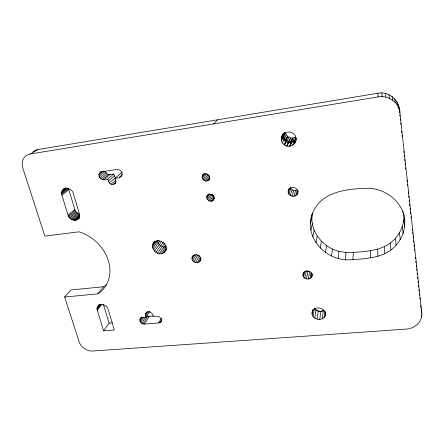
<?xml version="1.0" encoding="UTF-8"?>
<svg xmlns="http://www.w3.org/2000/svg" width="444" height="444" viewBox="0 0 444 444"><rect width="100%" height="100%" fill="white"/><g stroke="black" fill="none" stroke-linecap="round" stroke-linejoin="round"><path stroke-width="0.67" d="M106.682 284.404A37.335 30.819 39.7 0 1 103.596 286.741L70.979 289.954L64.619 297.042L79.154 341.874A11.655 9.213 33.5 0 0 92.752 351.021L405.971 329.132C414.213 328.799 422.738 321.989 421.8 313.159L399.911 112.626C399.95 101.138 389.627 90.826 377.883 93.24L37.907 149.55A12.993 10.817 50.5 0 0 32.845 152.098M281.435 139.904C280.275 128.66 298.174 129.914 295.854 140.848C294.655 145.682 288.4 147.824 284.421 144.894C279.198 141.664 282.939 138.14 283.172 133.916M283.672 133.511C282.351 139.927 291.541 144.422 295.798 139.399M298.085 191.825C297.402 199.828 284.648 195.737 288.961 188.828M297.696 193.096C299.156 187.379 289.743 185.02 288.306 190.709M302.975 275.441C302.253 269.913 311.3 269.414 312.104 274.575C312.792 280.081 303.807 280.564 302.975 275.441L303.668 272.105M325.68 312.138C326.901 323.088 308.924 320.768 312.448 310.617M312.115 214.03C303.435 239.122 328.205 262.965 352.925 259.579L353.319 252.414C368.115 251.393 384.998 250.338 395.449 238.245C401.332 231.518 404.634 222.577 403.79 213.62M325.263 315.518C327.089 308.058 314.602 304.817 312.232 311.949M345.388 259.651L345.959 252.503L353.319 252.414M284.21 144.672L285.753 141.275C283.605 139.694 282.539 136.774 283.083 134.16L281.485 137.44M288.6 141.192L288.478 142.641C285.958 141.847 283.611 139.871 283.139 137.174L281.546 140.498M338.206 258.419L338.944 251.315C322.333 247.325 308.835 230.269 312.532 212.909M331.518 256.016L332.412 248.973M324.148 317.477L324.914 311.366M79.099 218.215C75.885 222.283 69.264 219.736 68.082 215.162L61.91 195.055C60.861 192.158 62.615 189.116 65.285 187.845M322.239 318.881L323.304 310.722L323.976 310.35M319.741 319.536L320.862 311.372L323.304 310.722M317.083 319.275L318.259 311.122L315.995 310.067L314.763 308.98M325.48 252.547L326.518 245.582M314.763 318.198L315.995 310.067L314.485 308.563M153.485 243.268C158.774 235.858 171.206 246.414 164.136 252.542C157.343 257.687 148.024 246.681 155.1 241.136M313.026 316.472L314.191 309.052M312.11 314.258L312.865 309.557M283.1 136.43L283.022 136.88L284.693 132.59M97.02 308.386C97.802 302.242 107.065 304.118 108.108 309.246L114.33 329.986L103.574 330.83L97.047 309.29L97.02 308.386L100.283 304.184M320.235 248.118L321.395 241.253M292.618 145.221L295.937 137.107L292.457 138.14L291.875 141.497L289.893 146.198M311.266 277.605L311.999 273.571M312.021 276.207L312.382 274.198M309.968 278.621L311.089 272.555M315.945 242.835L317.21 236.08M308.247 279.11L309.662 271.689L307.875 271.545L306.31 270.818L304.817 278.21M306.421 278.954L307.875 271.545M312.776 236.802L314.124 230.17M303.613 277.006L304.717 271.645M310.894 230.109L312.293 223.615M283.81 136.68L285.453 133.239L287.407 136.275L286.535 140.232L284.421 144.894M310.489 223.188L311.899 216.833M352.925 259.579C368.065 258.563 385.353 257.559 396.092 245.227C402.78 237.756 405.999 227.445 404.395 217.516M287.085 146.087L288.578 142.668L291.336 142.774L292.457 138.14L290.631 137.962L287.407 136.275L285.803 139.771M287.407 136.275L285.964 141.492M296.925 194.666L298.096 190.831M295.576 195.826L297.363 190.06C294.86 191.447 291.203 190.248 290.432 187.39M293.789 196.42L295.615 190.643M291.88 196.304L293.75 190.532M107.726 179.115L109.324 182.972L115.285 177.8L113.731 174.026L107.726 179.115C102.309 182.162 95.01 175.63 101.365 171.484M290.198 195.532L292.113 189.777M288.927 194.233L290.876 188.506M288.245 192.524L289.555 188.728M311.56 216.522C318.487 191.353 347.169 188.644 369.008 188.234C386.097 189.089 402.658 201.909 404.656 219.458M294.45 143.556L295.815 140.165L292.874 142.308M294.677 143.351L296.037 139.965M283.616 135.204L284.626 132.706M295.704 140.054L296.414 138.306M161.955 319.963L160.933 321.75L159.99 322.56L158.663 322.932L144.439 324.076C142.069 324.203 139.649 322.2 139.882 319.724L141.031 317.51M209.757 178.566C207.026 184.754 198.435 177.689 203.89 173.671M140.343 318.603L141.264 317.793L142.568 317.416L146.12 317.121L145.571 314.113L146.037 312.981C148.657 310.056 153.247 313.053 153.258 316.528C156.41 315.523 161.71 316.356 161.416 320.624L160.933 321.75M292.796 141.381L294.267 137.851M208.996 179.626C211.572 175.846 205.35 171.451 202.703 175.225M290.193 146.093L291.63 142.668L292.307 142.563M214.219 198.801C211.966 204.684 203.363 198.696 208.031 194.483M289.599 146.187L291.048 142.757L289.133 141.386L290.631 137.962L286.979 146.065M290.953 141.675L292.457 138.14M213.486 199.939C216.028 196.22 209.884 191.952 207.27 195.604M192.013 257.592C193.284 252.458 201.548 255.006 200.56 259.901C199.267 265.001 191.059 262.465 192.013 257.592L193.34 255.344M286.835 145.998L288.334 142.574L286.263 141.63L284.726 145.033M287.335 140.842L288.911 137.324M282.484 142.874L286.23 134.882M281.424 140.199L284.931 132.961M282.928 136.003L284.576 132.595M281.507 137.34L283.106 134.066M282.523 135.131L283.189 133.749M199.955 261.277L200.904 259.568M198.812 262.282L201.049 258.291M197.241 262.77L200.46 257.065M195.527 262.626L199.423 255.788M159.99 322.56L161.355 320.174M158.663 322.932L161.416 318.159M193.978 261.91L197.913 255.084L198.918 255.55M192.768 260.728L196.398 254.495M192.058 259.196L194.711 254.684M109.324 182.972L111.105 184.204L113.148 184.454L114.907 183.655L115.906 182.012L115.335 177.994L121.184 172.916L122.433 172.727M144.439 324.076L149.178 316.344L153.169 316.011M142.99 323.926L147.763 316.2L149.178 316.344M146.12 317.121L149.761 311.255M141.669 323.304L145.782 316.694M145.654 315.445L148.213 311.355M145.571 314.113L147.036 311.782M140.615 322.311L143.712 317.366M139.971 321.045L142.391 317.21M139.882 319.724L141.614 316.994M212.51 200.849L214.352 197.991M211.166 201.31L214.136 196.736M209.701 201.215L213.447 195.499L211.499 194.244M208.391 200.605L212.165 194.905M207.37 199.589L210.789 194.478M206.776 198.252L209.829 193.728M206.754 196.836L208.663 194.022M164.136 252.542L166.428 249.251M165.629 250.816L166.389 249.722M162.704 253.363L166.156 248.418M161.044 253.774L166.456 246.081M159.274 253.746L165.501 244.966M103.574 330.83L109.069 323.115L112.365 322.844M157.515 253.28L164.569 243.423M208.008 180.564L209.923 177.916M155.883 252.408L163.386 242.041M206.654 181.047L209.74 176.801M295.815 140.165L294.017 141.803M154.484 251.193L161.644 241.408M205.178 180.958L209.069 175.658L206.765 174.048L202.814 179.309M153.419 249.717L159.818 241.048M203.852 180.347L207.775 175.064M152.753 248.068L158.38 240.52M152.536 246.37L156.571 240.998M152.786 244.733L155.206 241.525M202.214 177.944L205.783 173.232M202.181 176.49L204.168 173.887M97.247 310.201L101.72 304.406M97.047 309.29L100.71 304.556M97.169 307.526L99.206 304.9M97.48 306.726L99.106 304.634M64.619 297.042L97.847 293.861L103.596 286.741M78.105 219.103L79.543 216.689L79.643 214.685L73.354 193.423C72.272 189.322 66.683 186.397 63.17 189.449M213.675 123.904L217.51 119.802M115.335 177.994C122.994 179.354 124.664 169.841 117 169.475L101.72 171.778L100.333 172.305M77.339 219.652L79.826 217.421M75.513 220.252L79.504 216.683M76.468 220.035L79.454 217.36M74.503 220.296L79.509 215.828M73.471 220.157L79.498 214.802M114.907 183.655L115.878 182.789M113.148 184.454L116.084 181.851M120.568 176.901L122.006 175.635M72.45 219.841L78.999 214.052L76.346 212.226L75.125 210.45L68.559 188.711L61.677 194.006M71.462 219.364L78.039 213.586M119.159 177.434L122.527 174.47M111.105 184.204L116.039 179.876M70.552 218.742L77.145 212.97M69.73 217.982L76.346 212.226M69.031 217.116L75.663 211.377M68.476 216.167L75.125 210.45M108.269 181.085L114.258 175.952M68.082 215.162L74.742 209.468M103.935 179.67L110.023 174.575L113.731 174.026M102.381 179.581L108.497 174.492L110.023 174.575M100.943 178.91L107.093 173.837L108.497 174.492M99.783 177.783L105.961 172.733L105.25 171.279L99.051 176.296M98.918 174.714L103.574 170.973M99.373 173.338L101.443 171.684M61.91 195.055L68.781 189.743M61.627 192.962L67.982 188.09M61.755 191.952L67.055 187.912M62.06 191.009L65.773 188.189M62.537 190.165L65.185 188.156M97.847 293.861A38.156 31.269 39.5 0 0 108.397 260.822A38.156 31.269 39.5 0 0 79.021 231.824L44.861 236.091L22.844 168.159A13.298 11 50.2 0 1 30.203 154.018L37.907 149.55M323.043 310.789L320.862 311.372L318.542 311.15M291.336 142.774L291.63 142.668M30.203 154.018L378.11 96.914C388.117 94.983 398.967 102.248 399.911 112.626M290.454 142.851L291.048 142.757M165.684 247.175C161.76 247.574 157.703 244.489 157.442 240.482M318.259 311.122L320.862 311.372M289.827 142.79L288.578 142.668L289.133 141.386L291.092 142.618M338.944 251.315L345.959 252.503M318.021 311.011L315.995 310.067M146.897 315.795L147.763 316.2M105.961 172.733L107.093 173.837M103.335 304.134L109.069 323.115M398.318 104.912L399.101 108.902M396.819 101.637L397.563 105.544M394.699 98.79L395.382 102.62M392.046 96.437L392.657 100.205M420.668 305.461L420.951 307.381M421.14 308.669L421.8 313.159M421.578 314.885L421.767 316.178M388.95 94.639L389.477 98.357M402.88 211.144L403.052 212.41M403.796 220.002L404.667 226.623M402.303 226.651L403.13 233.411M385.492 93.468L385.93 97.153M399.112 108.552L399.567 112.682M399.789 114.746L399.939 116.128M400.244 118.881L400.394 120.257M400.693 123.01L400.843 124.387M401.598 131.274L401.748 132.651M402.048 135.409L402.197 136.785M403.779 151.249L403.929 152.625M404.234 155.378L404.384 156.754M404.684 159.513L404.834 160.889M405.139 163.642L405.289 165.018M405.588 167.777L405.738 169.153M406.943 180.17L407.093 181.546M407.398 184.304L407.548 185.681M408.225 191.875L408.375 193.257M408.674 196.009L408.824 197.386M409.129 200.139L409.279 201.521M409.579 204.273L409.729 205.65M410.028 208.403L410.184 209.784M410.484 212.537L410.633 213.914M410.933 216.666L411.083 218.048M412.287 229.065L412.443 230.442M412.665 232.506L412.815 233.883M413.12 236.641L413.27 238.017M413.569 240.77L413.719 242.147M414.019 244.905L414.174 246.281M414.474 249.034L414.624 250.41M415.379 257.298L415.529 258.674M415.828 261.433L415.978 262.809M416.283 265.562L416.433 266.938M416.655 269.009L416.805 270.385M417.11 273.138L417.26 274.514M417.56 277.272L417.71 278.649M418.015 281.402L418.165 282.778M418.464 285.536L418.614 286.913M418.914 289.666L419.069 291.042M419.369 293.8L419.519 295.177M419.819 297.93L419.969 299.306M399.472 232.778L400.222 239.66M395.449 238.245L396.092 245.227M381.773 92.979L382.106 96.648M390.398 242.89L390.914 249.955M377.883 93.24L378.11 96.914M384.454 246.598L384.826 253.724M377.755 249.234L377.961 256.393M370.44 250.66L370.463 257.831"/></g></svg>
